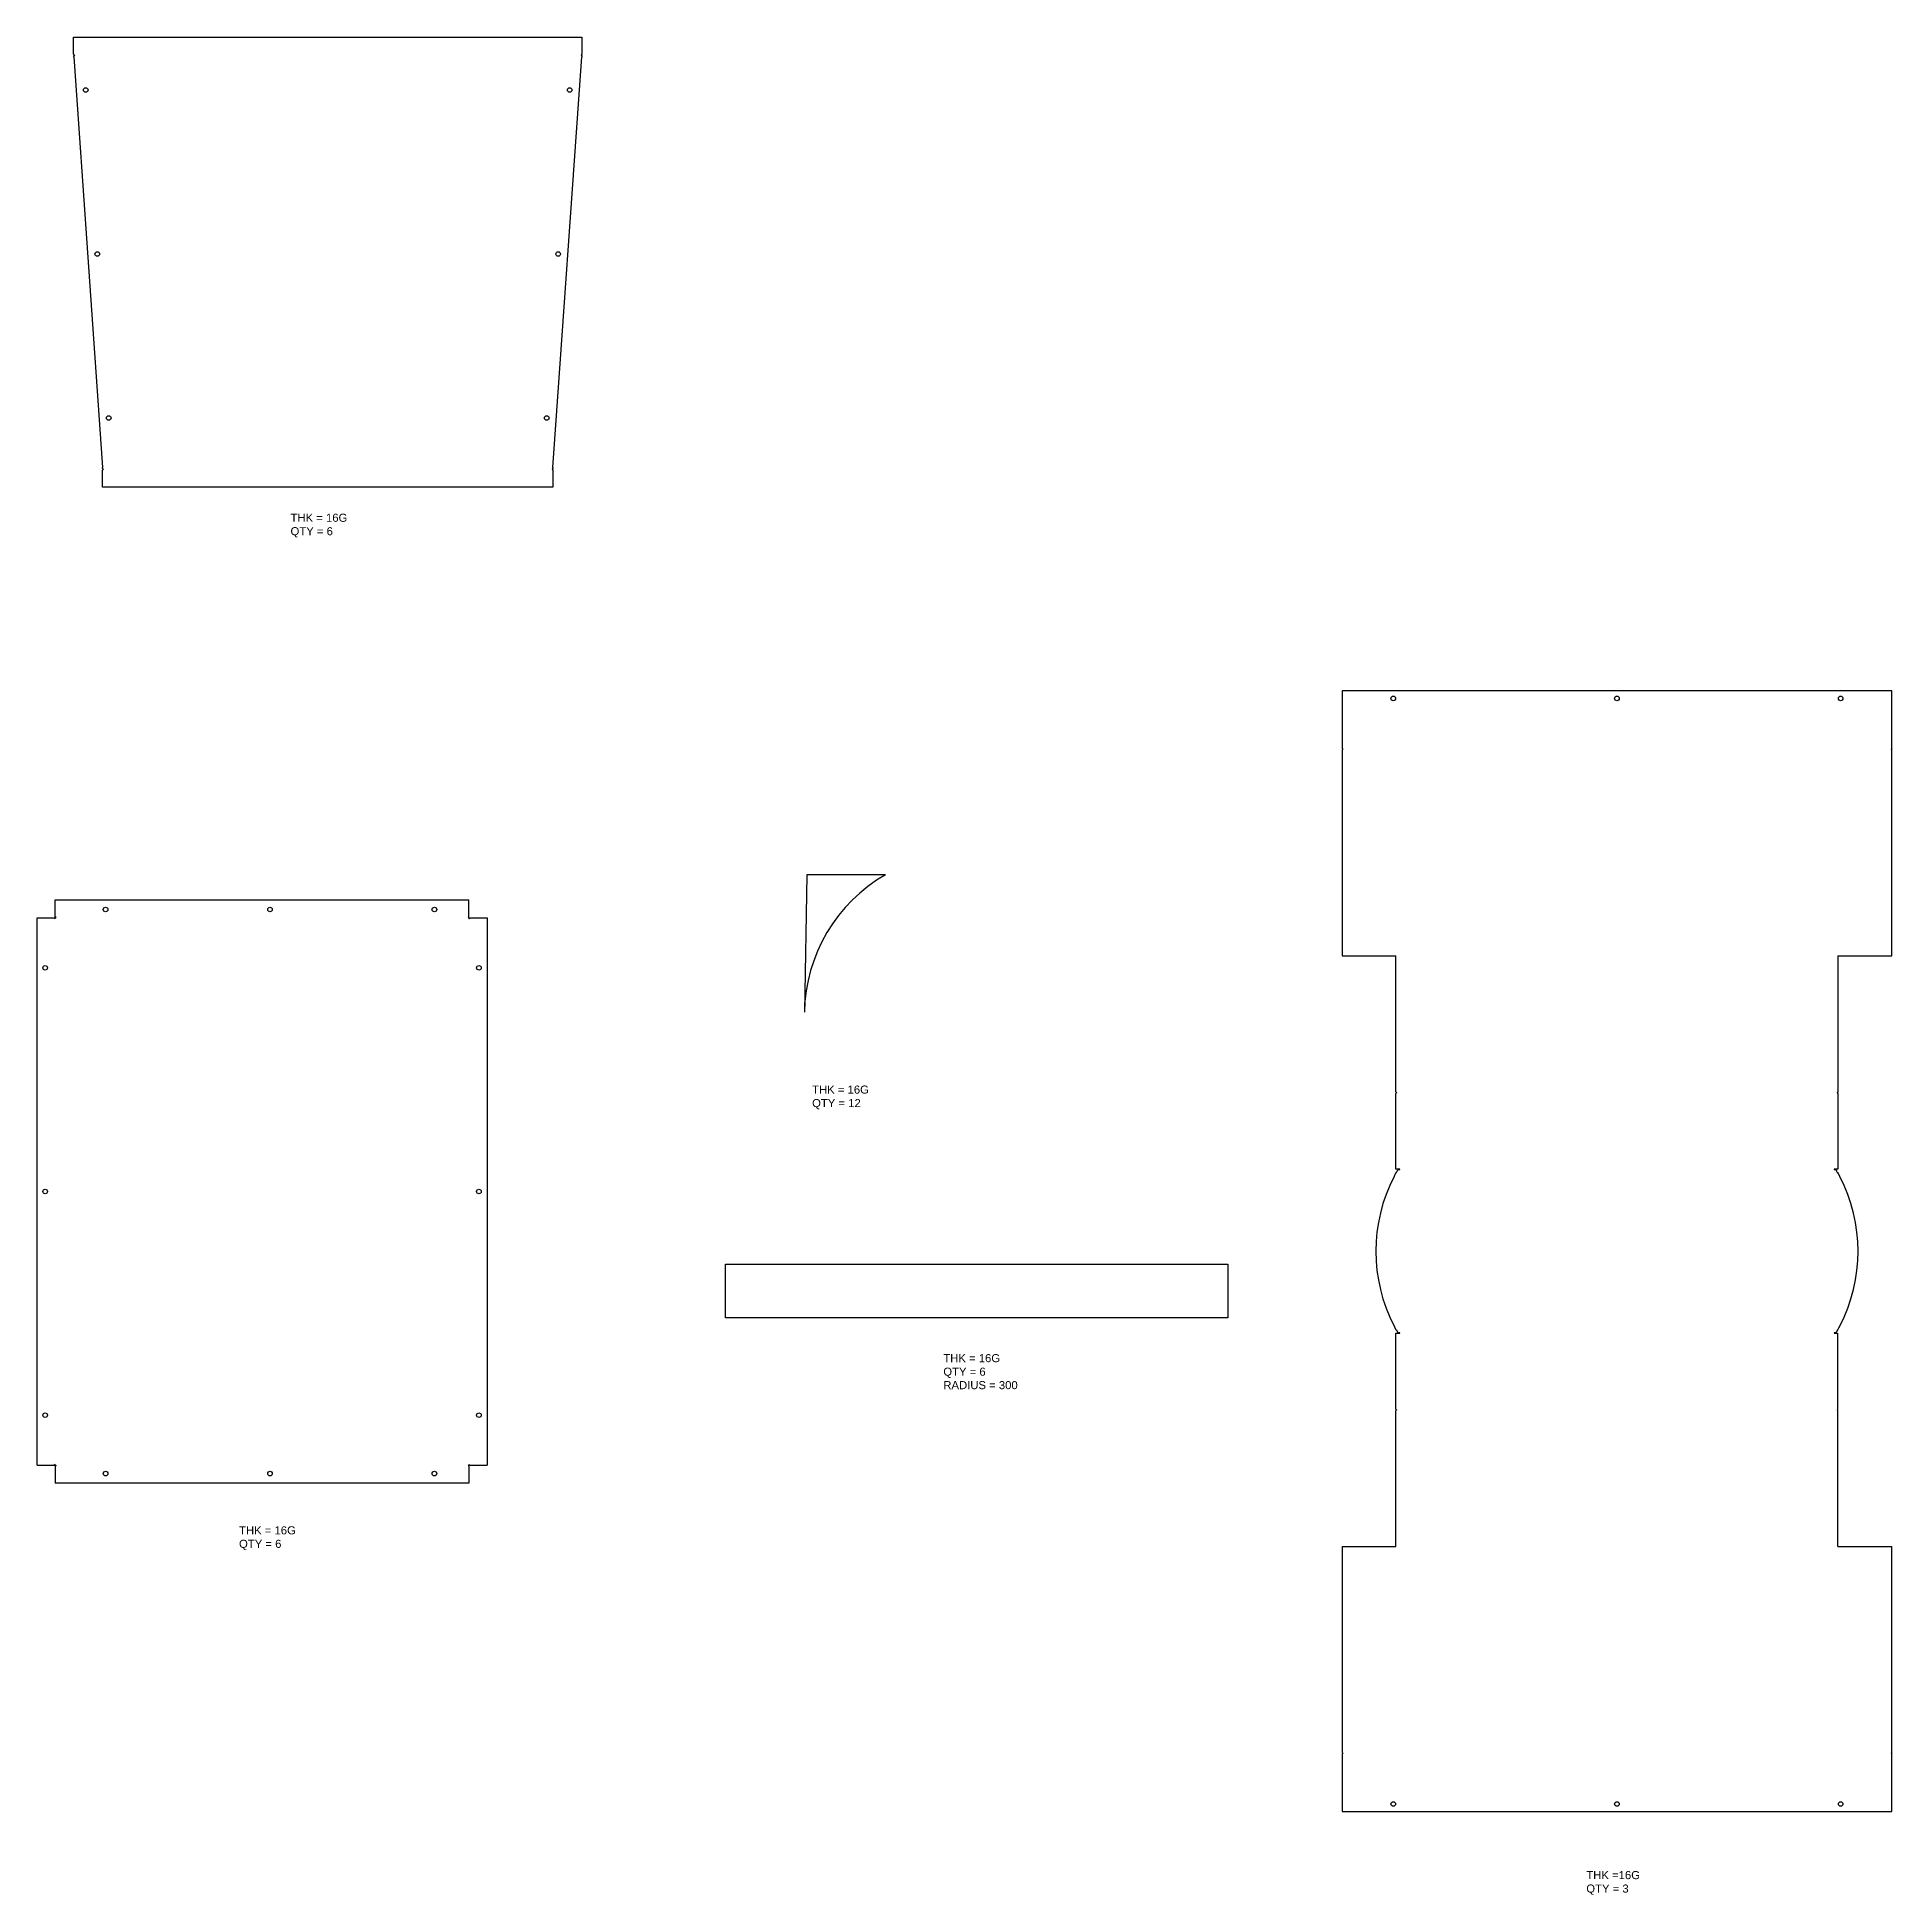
# Model space of a CAD drawing. Header units: inches. Extents: x 3871 to 7312, y 1037 to 4484.
import ezdxf

# ---------------------------------------------------------------- set-up
doc = ezdxf.new("R2010")
doc.units = ezdxf.units.IN
doc.header["$MEASUREMENT"] = 0
doc.styles.get("Standard").update_dxf_attribs({"font": 'arial.ttf'})

msp = doc.modelspace()

# ---------------------------------------------------------------- linework, layer by layer
at = {"color": 7, "linetype": 'Continuous', "lineweight": 25}
for p, q in [((3938.3, 4453.6), (3938.3, 4483.6)), ((3938.3, 4483.6), (4881.5, 4483.6)), ((4881.5, 4483.6), (4881.5, 4453.6)), ((3938.4, 4452), (3938.3, 4453.6)), ((3938.7, 4447.3), (3938.6, 4449)), ((3938.7, 4447.3), (3992, 3685.3)), ((4827.8, 3685.3), (4881.1, 4447.3)), ((4881.2, 4449), (4881.1, 4447.3)), ((4881.5, 4453.6), (4881.4, 4452)), ((3992.2, 3685.3), (3992, 3685.3)), ((3992.2, 3683.5), (3992.2, 3685.3)), ((3992.2, 3648.6), (3992.2, 3680.5)), ((4827.6, 3685.3), (4827.8, 3685.3)), ((4827.6, 3685.3), (4827.6, 3683.5)), ((4827.6, 3680.5), (4827.6, 3648.6)), ((4827.6, 3648.6), (3992.2, 3648.6)), ((6291.6, 3270.8), (6291.6, 3163.6)), ((7311.6, 3270.8), (6291.6, 3270.8)), ((7311.6, 3163.6), (7311.6, 3270.8)), ((6291.6, 3160.6), (6291.6, 2779.1)), ((7311.6, 2779.1), (7311.6, 3160.6)), ((5298.6, 2929.8), (5294.2, 2675)), ((5444.5, 2929.8), (5298.6, 2929.8)), ((3904.5, 2851.6), (3904.5, 2883.3)), ((3904.5, 2883.3), (4671.8, 2883.3)), ((4671.8, 2851.6), (4671.8, 2883.3)), ((3870.8, 1834.3), (3870.8, 2849.6)), ((3870.8, 2849.6), (3902.5, 2849.6)), ((4673.8, 2849.6), (4705.4, 2849.6)), ((4705.4, 2849.6), (4705.4, 1834.3)), ((6291.6, 2779.1), (6391.6, 2779.1)), ((6391.6, 2527), (6391.6, 2779.1)), ((7211.6, 2779.1), (7311.6, 2779.1)), ((7211.6, 2779.1), (7211.6, 2527)), ((6391.6, 2383.6), (6391.6, 2524)), ((7211.6, 2524), (7211.6, 2383.6)), ((6398.6, 2383.6), (6391.6, 2383.6)), ((6397.6, 2382.6), (6398.6, 2382.6)), ((6398.6, 2382.6), (6398.6, 2383.6)), ((7211.6, 2383.6), (7204.6, 2383.6)), ((7204.6, 2383.6), (7204.6, 2382.6)), ((7204.6, 2382.6), (7205.6, 2382.6)), ((6391.6, 1938.5), (6391.6, 2078.9)), ((6391.6, 2078.9), (6398.6, 2078.9)), ((6398.6, 2079.9), (6397.6, 2079.9)), ((6398.6, 2078.9), (6398.6, 2079.9)), ((7205.6, 2079.9), (7204.6, 2079.9)), ((7204.6, 2079.9), (7204.6, 2078.9)), ((7204.6, 2078.9), (7211.6, 2078.9)), ((7211.6, 1938.5), (7211.6, 2078.9)), ((6391.6, 1683.4), (6391.6, 1935.5)), ((7211.6, 1683.4), (7211.6, 1935.5)), ((3870.8, 1834.3), (3902.5, 1834.3)), ((3904.5, 1832.9), (3904.5, 1800.7)), ((4671.8, 1832.3), (4671.8, 1800.7)), ((4673.8, 1834.3), (4705.4, 1834.3)), ((4671.8, 1800.7), (3904.5, 1800.7)), ((6291.6, 1683.4), (6291.6, 1301.9)), ((6291.6, 1683.4), (6391.6, 1683.4)), ((7211.6, 1683.4), (7311.6, 1683.4)), ((7311.6, 1301.9), (7311.6, 1683.4)), ((6291.6, 1298.9), (6291.6, 1191.7)), ((7311.6, 1191.7), (7311.6, 1298.9)), ((6291.6, 1191.7), (7311.6, 1191.7))]:
    msp.add_line(p, q, dxfattribs=at)
for p, q in [((3938.4, 4452), (3940, 4450.5)), ((3940, 4450.5), (3938.6, 4449)), ((4881.4, 4452), (4879.8, 4450.5)), ((4879.8, 4450.5), (4881.2, 4449)), ((3992.2, 3683.5), (3993.7, 3682)), ((3993.7, 3682), (3992.2, 3680.5)), ((4827.6, 3683.5), (4826.1, 3682)), ((4826.1, 3682), (4827.6, 3680.5)), ((6291.6, 3163.6), (6293.1, 3162.1)), ((6293.1, 3162.1), (6291.6, 3160.6)), ((7311.6, 3163.6), (7310.1, 3162.1)), ((7310.1, 3162.1), (7311.6, 3160.6)), ((3902.5, 2849.6), (3904, 2848.1)), ((3904, 2848.1), (3904.5, 2849.6)), ((3906, 2850.1), (3904.5, 2851.6)), ((3904.5, 2849.6), (3906, 2850.1)), ((4671.8, 2851.6), (4670.3, 2850.1)), ((4670.3, 2850.1), (4671.8, 2849.6)), ((4671.8, 2849.6), (4672.3, 2848.1)), ((4672.3, 2848.1), (4673.8, 2849.6)), ((6391.6, 2527), (6393.1, 2525.5)), ((6393.1, 2525.5), (6391.6, 2524)), ((7211.6, 2527), (7210.1, 2525.5)), ((7210.1, 2525.5), (7211.6, 2524)), ((6392.9, 2377.2), (6393.6, 2380)), ((7210.3, 2377.2), (7209.7, 2379.9)), ((6392.9, 2377.2), (6391.9, 2377.6)), ((7210.3, 2377.2), (7211.3, 2377.5)), ((5147.7, 2207.4), (6079.7, 2207.4)), ((5147.7, 2107.4), (5147.7, 2207.4)), ((6079.7, 2207.4), (6079.7, 2107.4)), ((6079.7, 2107.4), (5147.7, 2107.4)), ((6391.9, 2085), (6392.9, 2085.3)), ((6392.9, 2085.3), (6393.6, 2082.4)), ((7210.3, 2085.3), (7209.6, 2082.5)), ((7210.3, 2085.3), (7211.3, 2084.9)), ((6391.6, 1938.5), (6393.1, 1937)), ((6393.1, 1937), (6391.6, 1935.5)), ((7211.6, 1938.5), (7210.1, 1937)), ((7210.1, 1937), (7211.6, 1935.5)), ((3904, 1835.8), (3902.5, 1834.3)), ((3904.5, 1834.3), (3904, 1835.8)), ((3904.5, 1834.3), (3906, 1833.8)), ((3906, 1833.8), (3904.5, 1832.3)), ((4671.8, 1834.3), (4670.3, 1833.8)), ((4670.3, 1833.8), (4671.8, 1832.3)), ((4671.8, 1834.3), (4672.3, 1835.8)), ((4672.3, 1835.8), (4673.8, 1834.3)), ((6291.6, 1301.9), (6293.1, 1300.4)), ((6293.1, 1300.4), (6291.6, 1298.9)), ((7311.6, 1301.9), (7310.1, 1300.4)), ((7310.1, 1300.4), (7311.6, 1298.9))]:
    msp.add_line(p, q)
for centre in [(3961, 4385.6), (4858.7, 4385.6), (3982.3, 4081.3), (4837.5, 4081.3), (4003.6, 3777.1), (4816.2, 3777.1), (3997.8, 2865.3), (4302.8, 2865.3), (4607.8, 2865.3), (3885.8, 2757), (4690.4, 2757), (3885.8, 2342), (4690.4, 2342), (3885.8, 1927), (4690.4, 1927), (3997.8, 1818.7), (4302.8, 1818.7), (4607.8, 1818.7)]:
    msp.add_circle(centre, 4.25, dxfattribs=at)
for centre, start, end in [((5594.2, 2669.8), 119.9264, 179), ((6654.2, 2231.2), 152.4573, 207.5427), ((6949, 2231.2), 332.4573, 27.5427)]:
    msp.add_arc(centre, 300, start, end, dxfattribs=at)
for centre, major_axis in [((6386.6, 3256.8), (4.25, 0)), ((6801.6, 3256.8), (4.25, 0)), ((7216.6, 3256.8), (4.25, 0)), ((6386.6, 1205.7), (-4.25, 0)), ((6801.6, 1205.7), (-4.25, 0)), ((7216.6, 1205.7), (-4.25, 0))]:
    msp.add_ellipse(centre, major_axis=major_axis, ratio=0.996195, dxfattribs=at)
for points in [[(6394.3, 2380.9), (6394.1, 2380.6), (6393.8, 2380.3), (6393.6, 2380)], [(7209.7, 2379.9), (7209.4, 2380.2), (7209.1, 2380.6), (7208.8, 2380.9)], [(6393.6, 2082.4), (6393.9, 2082.1), (6394.1, 2081.8), (6394.3, 2081.6)], [(7208.8, 2081.6), (7209.1, 2081.9), (7209.4, 2082.1), (7209.6, 2082.5)]]:
    msp.add_open_spline(points, degree=3, dxfattribs=at)
for points, knots in [([(6397.6, 2382.6), (6397.5, 2382.6), (6397.4, 2382.6), (6397.3, 2382.6), (6397.3, 2382.6), (6397.2, 2382.6), (6397.2, 2382.6), (6397, 2382.6), (6396.8, 2382.5), (6396.5, 2382.4), (6396.4, 2382.4), (6396.2, 2382.3), (6396.1, 2382.3), (6395.9, 2382.2), (6395.9, 2382.1), (6395.7, 2382), (6395.5, 2381.9), (6395.4, 2381.8), (6395.3, 2381.8), (6395.2, 2381.7), (6395.1, 2381.6), (6394.8, 2381.4), (6394.6, 2381.2), (6394.3, 2380.9)], [0, 0, 0, 0, 0.0625, 0.0625, 0.09375, 0.09375, 0.125, 0.125, 0.25, 0.25, 0.375, 0.375, 0.4375, 0.4375, 0.5, 0.5, 0.625, 0.625, 0.6875, 0.6875, 0.75, 0.75, 1, 1, 1, 1]), ([(7208.8, 2380.9), (7208.6, 2381.2), (7208.4, 2381.4), (7208.1, 2381.6), (7208, 2381.7), (7207.9, 2381.8), (7207.8, 2381.8), (7207.7, 2381.9), (7207.6, 2381.9), (7207.5, 2382), (7207.5, 2382.1), (7207.2, 2382.2), (7207.1, 2382.3), (7206.8, 2382.4), (7206.7, 2382.4), (7206.4, 2382.5), (7206.4, 2382.5), (7206.3, 2382.6), (7206.2, 2382.6), (7206.1, 2382.6), (7206.1, 2382.6), (7205.9, 2382.6), (7205.8, 2382.6), (7205.6, 2382.6)], [0, 0, 0, 0, 0.25, 0.25, 0.3125, 0.3125, 0.375, 0.375, 0.4375, 0.4375, 0.5, 0.5, 0.625, 0.625, 0.75, 0.75, 0.8125, 0.8125, 0.84375, 0.84375, 0.875, 0.875, 1, 1, 1, 1]), ([(6391.9, 2377.6), (6391.8, 2377.4), (6391.8, 2377.3), (6391.5, 2376.9), (6391.4, 2376.7), (6391.2, 2376.3), (6391.1, 2376.2), (6391, 2376), (6391, 2375.9), (6391, 2375.8), (6390.9, 2375.8), (6390.9, 2375.7), (6390.9, 2375.7), (6390.9, 2375.7), (6390.9, 2375.7), (6390.2, 2374.3), (6389.3, 2372.4), (6388.2, 2370)], [0.334827, 0.334827, 0.334827, 0.334827, 0.375, 0.375, 0.4375, 0.4375, 0.46875, 0.46875, 0.484375, 0.484375, 0.4921875, 0.4921875, 0.4960938, 0.4960938, 0.5, 0.5, 1, 1, 1, 1]), ([(7215, 2370), (7214.5, 2371.2), (7214, 2372.3), (7213.3, 2373.7), (7213.1, 2374.1), (7212.8, 2374.7), (7212.7, 2374.9), (7212.5, 2375.2), (7212.5, 2375.3), (7212.4, 2375.5), (7212.4, 2375.5), (7212.4, 2375.6), (7212.4, 2375.6), (7212.3, 2375.6), (7212.3, 2375.6), (7212.3, 2375.6), (7212.3, 2375.7), (7212, 2376.2), (7211.8, 2376.7), (7211.4, 2377.3), (7211.3, 2377.4), (7211.3, 2377.5)], [0, 0, 0, 0, 0.25, 0.25, 0.375, 0.375, 0.4375, 0.4375, 0.46875, 0.46875, 0.484375, 0.484375, 0.4921875, 0.4921875, 0.4960938, 0.4960938, 0.5, 0.5, 0.625, 0.625, 0.6647679, 0.6647679, 0.6647679, 0.6647679]), ([(6388.2, 2092.5), (6388.7, 2091.3), (6389.2, 2090.2), (6389.9, 2088.8), (6390.1, 2088.4), (6390.4, 2087.7), (6390.5, 2087.5), (6390.6, 2087.3), (6390.7, 2087.2), (6390.8, 2087), (6390.8, 2087), (6390.8, 2086.9), (6390.8, 2086.9), (6390.8, 2086.9), (6390.9, 2086.9), (6390.9, 2086.8), (6390.9, 2086.8), (6391.1, 2086.3), (6391.4, 2085.8), (6391.7, 2085.2), (6391.8, 2085.1), (6391.9, 2085)], [0, 0, 0, 0, 0.25, 0.25, 0.375, 0.375, 0.4375, 0.4375, 0.46875, 0.46875, 0.484375, 0.484375, 0.4921875, 0.4921875, 0.4960938, 0.4960938, 0.5, 0.5, 0.625, 0.625, 0.6589898, 0.6589898, 0.6589898, 0.6589898]), ([(6394.3, 2081.6), (6394.6, 2081.3), (6394.8, 2081.1), (6395.1, 2080.9), (6395.2, 2080.8), (6395.3, 2080.7), (6395.4, 2080.7), (6395.5, 2080.6), (6395.5, 2080.5), (6395.7, 2080.5), (6395.7, 2080.4), (6395.9, 2080.3), (6396.1, 2080.2), (6396.4, 2080.1), (6396.5, 2080), (6396.7, 2080), (6396.8, 2080), (6396.9, 2079.9), (6397, 2079.9), (6397, 2079.9), (6397.1, 2079.9), (6397.2, 2079.9), (6397.4, 2079.9), (6397.6, 2079.9)], [0, 0, 0, 0, 0.25, 0.25, 0.3125, 0.3125, 0.375, 0.375, 0.4375, 0.4375, 0.5, 0.5, 0.625, 0.625, 0.75, 0.75, 0.8125, 0.8125, 0.84375, 0.84375, 0.875, 0.875, 1, 1, 1, 1]), ([(7205.6, 2079.9), (7205.7, 2079.9), (7205.8, 2079.9), (7205.9, 2079.9), (7205.9, 2079.9), (7206, 2079.9), (7206, 2079.9), (7206.2, 2079.9), (7206.4, 2080), (7206.7, 2080), (7206.8, 2080.1), (7207, 2080.2), (7207.1, 2080.2), (7207.2, 2080.3), (7207.3, 2080.3), (7207.5, 2080.5), (7207.6, 2080.5), (7207.8, 2080.7), (7207.9, 2080.7), (7208, 2080.8), (7208.1, 2080.9), (7208.3, 2081.1), (7208.6, 2081.3), (7208.8, 2081.6)], [0, 0, 0, 0, 0.0625, 0.0625, 0.09375, 0.09375, 0.125, 0.125, 0.25, 0.25, 0.375, 0.375, 0.4375, 0.4375, 0.5, 0.5, 0.625, 0.625, 0.6875, 0.6875, 0.75, 0.75, 1, 1, 1, 1]), ([(7211.3, 2084.9), (7211.3, 2085.1), (7211.4, 2085.2), (7211.6, 2085.6), (7211.8, 2085.8), (7212, 2086.2), (7212, 2086.3), (7212.1, 2086.5), (7212.2, 2086.6), (7212.2, 2086.7), (7212.2, 2086.7), (7212.3, 2086.7), (7212.3, 2086.8), (7212.3, 2086.8), (7212.3, 2086.8), (7213, 2088.2), (7213.9, 2090.1), (7215, 2092.5)], [0.3347758, 0.3347758, 0.3347758, 0.3347758, 0.375, 0.375, 0.4375, 0.4375, 0.46875, 0.46875, 0.484375, 0.484375, 0.4921875, 0.4921875, 0.4960938, 0.4960938, 0.5, 0.5, 1, 1, 1, 1])]:
    msp.add_open_spline(points, degree=3, knots=knots, dxfattribs=at)

# ---------------------------------------------------------------- texts
at = {"char_height": 15, "attachment_point": 1}
for s, insert in [('THK = 16G\\PQTY = 6', (4340.9, 3599.5)), ('THK = 16G\\PQTY = 12', (5308.5, 2538.6)), ('THK = 16G\\PQTY = 6\\PRADIUS = 300', (5551.9, 2040.3)), ('THK = 16G\\PQTY = 6', (4245.4, 1720.9)), ('THK =16G\\PQTY = 3', (6744.8, 1081.3))]:
    msp.add_mtext_dynamic_manual_height_columns(s, width=331.645, gutter_width=14.1, heights=[0], dxfattribs=dict(at, insert=insert))

doc.saveas('drawing.dxf')
